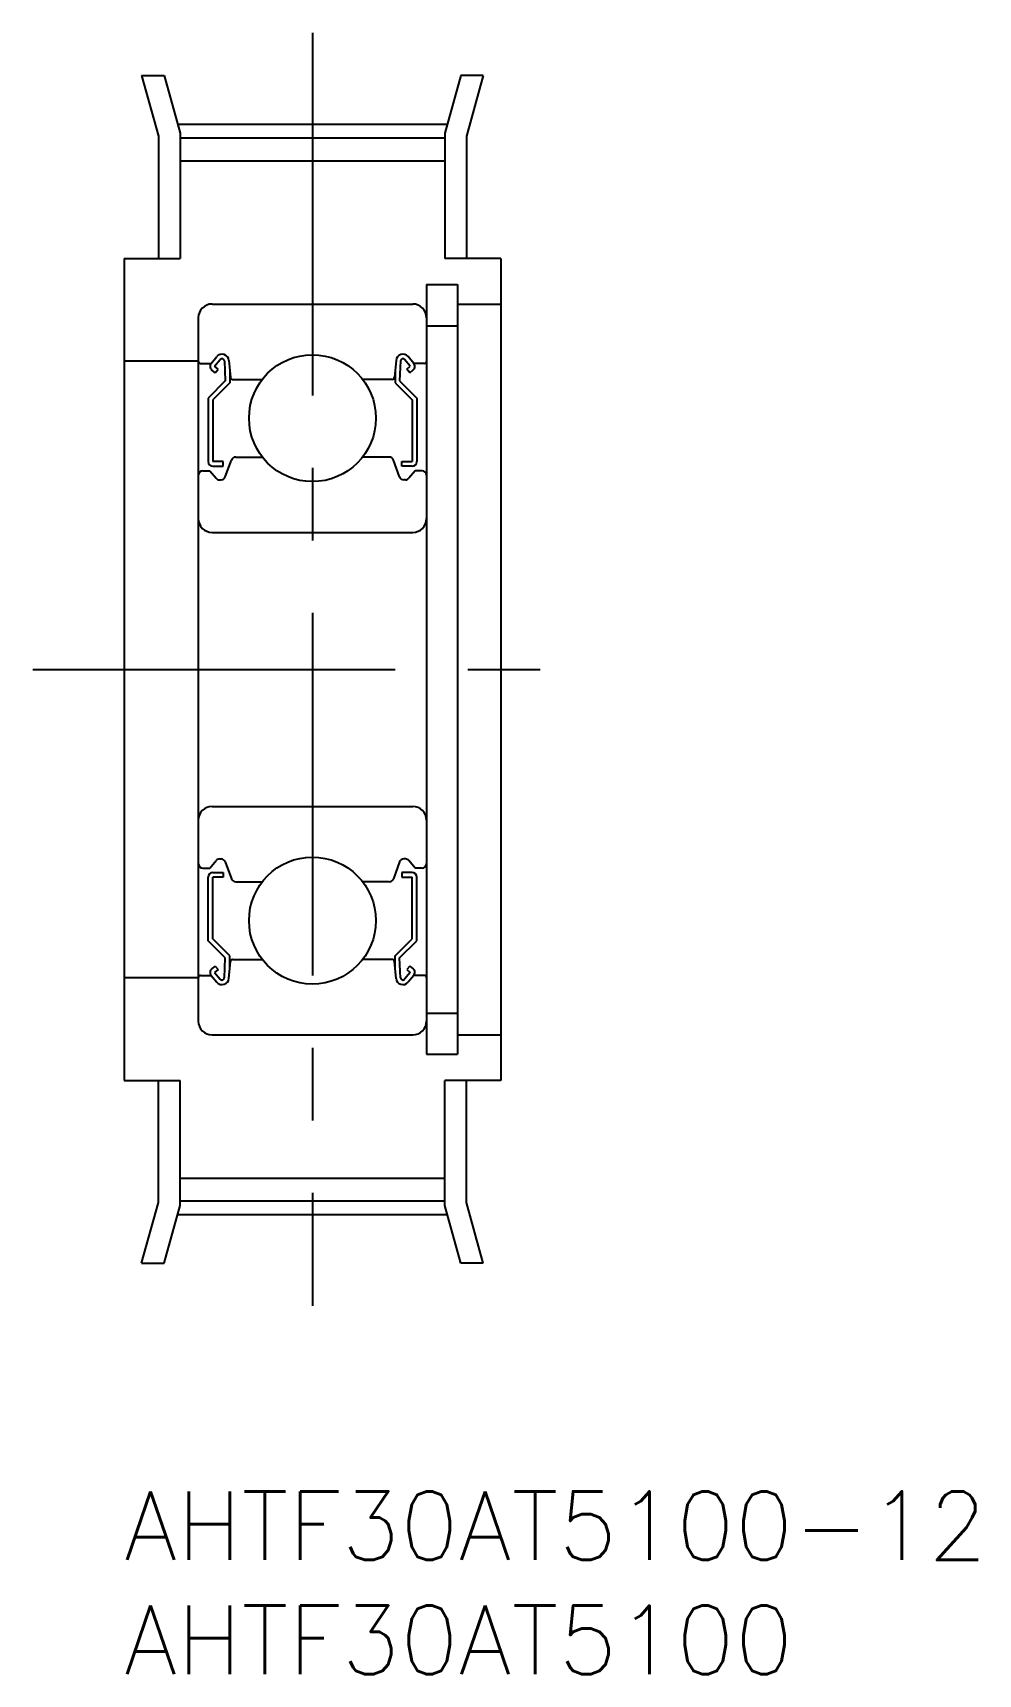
# Model space of a CAD drawing. Extents: x -4 to 37.4, y -8 to 63.9.
import ezdxf

# ---------------------------------------------------------------- set-up
doc = ezdxf.new("R2010")
doc.units = 0
doc.header["$LTSCALE"] = 0.5
doc.linetypes.add('CENTER', pattern=[50.8, 31.75, -6.35, 6.35, -6.35])
for name, color, linetype in [('MSM_CENTER', 1, 'CENTER'), ('MSM_CONTINUOUS', 7, 'CONTINUOUS'), ('MSM_PART_NUMBER', 7, 'CONTINUOUS')]:
    doc.layers.add(name, color=color, linetype=linetype)
doc.styles.get("Standard").update_dxf_attribs({"font": 'txt.shx', "height": 3, "bigfont": 'bigfont.shx'})

# ---------------------------------------------------------------- blocks, each defined once
blk = doc.blocks.new('*U1')
at = {"layer": 'MSM_PART_NUMBER'}
blk.add_text('AHTF30AT5100-12', height=3, dxfattribs=at).set_placement((0, -3))
blk = doc.blocks.new('*U2')
at = {"layer": 'MSM_PART_NUMBER'}
blk.add_text('AHTF30AT5100', height=3, dxfattribs=at).set_placement((0, -8))

msp = doc.modelspace()

# ---------------------------------------------------------------- linework, layer by layer
at = {"layer": 'MSM_CENTER'}
for p, q in [((8.25, 63.875), (8.25, 8.125)), ((2.339, 59.875), (14.161, 59.875)), ((-4, 36), (20.5, 36)), ((2.339, 12.125), (14.161, 12.125))]:
    msp.add_line(p, q, dxfattribs=at)
at = {"layer": 'MSM_CONTINUOUS'}
for p, q in [((0.767, 62), (1.752, 62)), ((0.767, 62), (1.5, 59.343)), ((1.752, 62), (2.45, 59.475)), ((14.748, 62), (14.05, 59.475)), ((15.733, 62), (14.748, 62)), ((15.733, 62), (15, 59.343)), ((1.5, 59.343), (1.5, 54)), ((2.45, 59.475), (2.45, 54)), ((2.45, 59.275), (14.05, 59.275)), ((14.05, 59.475), (14.05, 54)), ((15, 59.343), (15, 54)), ((2.45, 58.275), (14.05, 58.275)), ((0, 54), (2.45, 54)), ((0, 54), (0, 18)), ((16.5, 54), (14.05, 54)), ((16.5, 54), (16.5, 18)), ((13.25, 52.85), (13.25, 19.15)), ((13.25, 52.85), (14.6, 52.85)), ((14.6, 52.85), (14.6, 19.15)), ((3.85, 52), (12.65, 52)), ((14.6, 52), (16.5, 52)), ((3.25, 51.4), (3.25, 20.6)), ((13.25, 51.05), (14.6, 51.05)), ((3.81, 49.4), (4.06, 49.697)), ((12.69, 49.4), (12.44, 49.697)), ((3.25, 49.5), (0, 49.5)), ((3.35, 49.4), (3.81, 49.4)), ((3.988, 48.99), (3.835, 49.118)), ((3.963, 49.271), (4.213, 49.569)), ((4.116, 49.143), (3.963, 49.271)), ((3.988, 48.99), (4.116, 49.143)), ((4.39, 49.51), (4.433, 48.633)), ((4.588, 49.531), (4.653, 48.791)), ((4.633, 49.02), (4.633, 48.55)), ((11.912, 49.531), (11.847, 48.791)), ((11.867, 49.02), (11.867, 48.55)), ((12.11, 49.51), (12.067, 48.633)), ((12.537, 49.271), (12.287, 49.569)), ((12.384, 49.143), (12.537, 49.271)), ((12.512, 48.99), (12.384, 49.143)), ((12.512, 48.99), (12.665, 49.118)), ((13.15, 49.4), (12.69, 49.4)), ((4.433, 48.633), (3.683, 47.883)), ((4.633, 48.55), (3.883, 47.8)), ((4.753, 48.7), (6.053, 48.7)), ((11.747, 48.7), (10.447, 48.7)), ((11.867, 48.55), (12.617, 47.8)), ((12.067, 48.633), (12.817, 47.883)), ((3.683, 47.883), (3.683, 45.1)), ((3.883, 47.8), (3.883, 45.1)), ((12.617, 47.8), (12.617, 45.1)), ((12.817, 47.883), (12.817, 45.1)), ((4.888, 45.3), (6.053, 45.3)), ((11.612, 45.3), (10.447, 45.3)), ((3.45, 44.7), (3.75, 44.7)), ((3.75, 44.7), (4.026, 44.371)), ((4.333, 45.1), (3.883, 45.1)), ((3.883, 44.9), (4.333, 44.9)), ((4.333, 44.9), (4.333, 45.1)), ((4.432, 44.432), (4.7, 45.168)), ((12.068, 44.432), (11.8, 45.168)), ((12.167, 45.1), (12.617, 45.1)), ((12.167, 44.9), (12.167, 45.1)), ((12.617, 44.9), (12.167, 44.9)), ((12.75, 44.7), (12.474, 44.371)), ((13.05, 44.7), (12.75, 44.7)), ((4.179, 44.3), (4.244, 44.3)), ((12.321, 44.3), (12.256, 44.3)), ((3.85, 42), (12.65, 42)), ((3.85, 30), (12.65, 30)), ((3.75, 27.3), (4.026, 27.629)), ((4.179, 27.7), (4.244, 27.7)), ((4.432, 27.568), (4.7, 26.832)), ((12.068, 27.568), (11.8, 26.832)), ((12.321, 27.7), (12.256, 27.7)), ((12.75, 27.3), (12.474, 27.629)), ((3.45, 27.3), (3.75, 27.3)), ((3.683, 24.117), (3.683, 26.9)), ((3.883, 27.1), (4.333, 27.1)), ((3.883, 24.2), (3.883, 26.9)), ((4.333, 26.9), (3.883, 26.9)), ((4.333, 27.1), (4.333, 26.9)), ((4.888, 26.7), (6.053, 26.7)), ((11.612, 26.7), (10.447, 26.7)), ((12.617, 27.1), (12.167, 27.1)), ((12.167, 27.1), (12.167, 26.9)), ((12.167, 26.9), (12.617, 26.9)), ((12.617, 24.2), (12.617, 26.9)), ((13.05, 27.3), (12.75, 27.3)), ((12.817, 24.117), (12.817, 26.9)), ((4.433, 23.367), (3.683, 24.117)), ((4.633, 23.45), (3.883, 24.2)), ((11.867, 23.45), (12.617, 24.2)), ((12.067, 23.367), (12.817, 24.117)), ((3.988, 23.01), (3.835, 22.882)), ((3.988, 23.01), (4.116, 22.857)), ((4.39, 22.49), (4.433, 23.367)), ((4.588, 22.469), (4.653, 23.209)), ((4.633, 22.98), (4.633, 23.45)), ((4.753, 23.3), (6.053, 23.3)), ((11.747, 23.3), (10.447, 23.3)), ((11.912, 22.469), (11.847, 23.209)), ((11.867, 22.98), (11.867, 23.45)), ((12.11, 22.49), (12.067, 23.367)), ((12.512, 23.01), (12.384, 22.857)), ((12.512, 23.01), (12.665, 22.882)), ((3.25, 22.5), (0, 22.5)), ((3.35, 22.6), (3.81, 22.6)), ((3.81, 22.6), (4.06, 22.303)), ((4.116, 22.857), (3.963, 22.729)), ((3.963, 22.729), (4.213, 22.431)), ((12.537, 22.729), (12.287, 22.431)), ((12.384, 22.857), (12.537, 22.729)), ((12.69, 22.6), (12.44, 22.303)), ((13.15, 22.6), (12.69, 22.6)), ((13.25, 20.95), (14.6, 20.95)), ((3.85, 20), (12.65, 20)), ((14.6, 20), (16.5, 20)), ((13.25, 19.15), (14.6, 19.15)), ((0, 18), (2.45, 18)), ((1.5, 12.657), (1.5, 18)), ((2.45, 12.525), (2.45, 18)), ((14.05, 12.525), (14.05, 18)), ((16.5, 18), (14.05, 18)), ((15, 12.657), (15, 18)), ((2.45, 13.725), (14.05, 13.725)), ((0.767, 10), (1.5, 12.657)), ((1.752, 10), (2.45, 12.525)), ((2.45, 12.725), (14.05, 12.725)), ((14.748, 10), (14.05, 12.525)), ((15.733, 10), (15, 12.657)), ((0.767, 10), (1.752, 10)), ((15.733, 10), (14.748, 10))]:
    msp.add_line(p, q, dxfattribs=at)
for centre in [(8.25, 47), (8.25, 25)]:
    msp.add_circle(centre, 2.778, dxfattribs=at)
for centre, radius, start, end in [((3.85, 51.4), 0.6, 90, 180), ((12.65, 51.4), 0.6, 0, 90), ((4.289, 49.505), 0.3, 4.99683, 140.00119), ((4.29, 49.505), 0.1, 2.81979, 140.00022), ((12.211, 49.505), 0.3, 39.99881, 175.00317), ((12.21, 49.505), 0.1, 39.99978, 177.18021), ((3.35, 49.5), 0.1, 180, 270), ((3.963, 49.271), 0.2, 140.00119, 230.08703), ((12.537, 49.271), 0.2, 309.91297, 39.99881), ((13.15, 49.5), 0.1, 270, 0), ((4.753, 48.8), 0.1, 184.99683, 270), ((11.747, 48.8), 0.1, 270, 355.00317), ((4.888, 45.1), 0.2, 90, 159.99165), ((11.612, 45.1), 0.2, 20.00835, 90), ((3.45, 44.5), 0.2, 90, 180), ((3.883, 45.1), 0.2, 180, 270), ((12.617, 45.1), 0.2, 270, 0), ((13.05, 44.5), 0.2, 0, 90), ((4.179, 44.5), 0.2, 219.9952, 270), ((4.244, 44.5), 0.2, 270, 339.99165), ((12.256, 44.5), 0.2, 200.00835, 270), ((12.321, 44.5), 0.2, 270, 320.0048), ((3.85, 42.6), 0.6, 180, 270), ((12.65, 42.6), 0.6, 270, 0), ((3.85, 29.4), 0.6, 90, 180), ((12.65, 29.4), 0.6, 0, 90), ((3.45, 27.5), 0.2, 180, 270), ((4.179, 27.5), 0.2, 90, 140.0048), ((4.244, 27.5), 0.2, 20.00835, 90), ((12.256, 27.5), 0.2, 90, 159.99165), ((12.321, 27.5), 0.2, 39.9952, 90), ((13.05, 27.5), 0.2, 270, 0), ((3.883, 26.9), 0.2, 90, 180), ((4.888, 26.9), 0.2, 200.00835, 270), ((11.612, 26.9), 0.2, 270, 339.99165), ((12.617, 26.9), 0.2, 0, 90), ((4.753, 23.2), 0.1, 90, 175.00317), ((11.747, 23.2), 0.1, 4.99683, 90), ((3.35, 22.5), 0.1, 90, 180), ((3.963, 22.729), 0.2, 129.91297, 219.99881), ((4.289, 22.495), 0.3, 219.99881, 355.00317), ((4.29, 22.495), 0.1, 219.99978, 357.18021), ((12.211, 22.495), 0.3, 184.99683, 320.00119), ((12.21, 22.495), 0.1, 182.81979, 320.00022), ((12.537, 22.729), 0.2, 320.00119, 50.08703), ((13.15, 22.5), 0.1, 0, 90), ((3.85, 20.6), 0.6, 180, 270), ((12.65, 20.6), 0.6, 270, 0)]:
    msp.add_arc(centre, radius, start, end, dxfattribs=at)

# ---------------------------------------------------------------- block references
for name in ['*U1', '*U2']:
    msp.add_blockref(name, (0, 0), dxfattribs=at)

doc.saveas('drawing.dxf')
